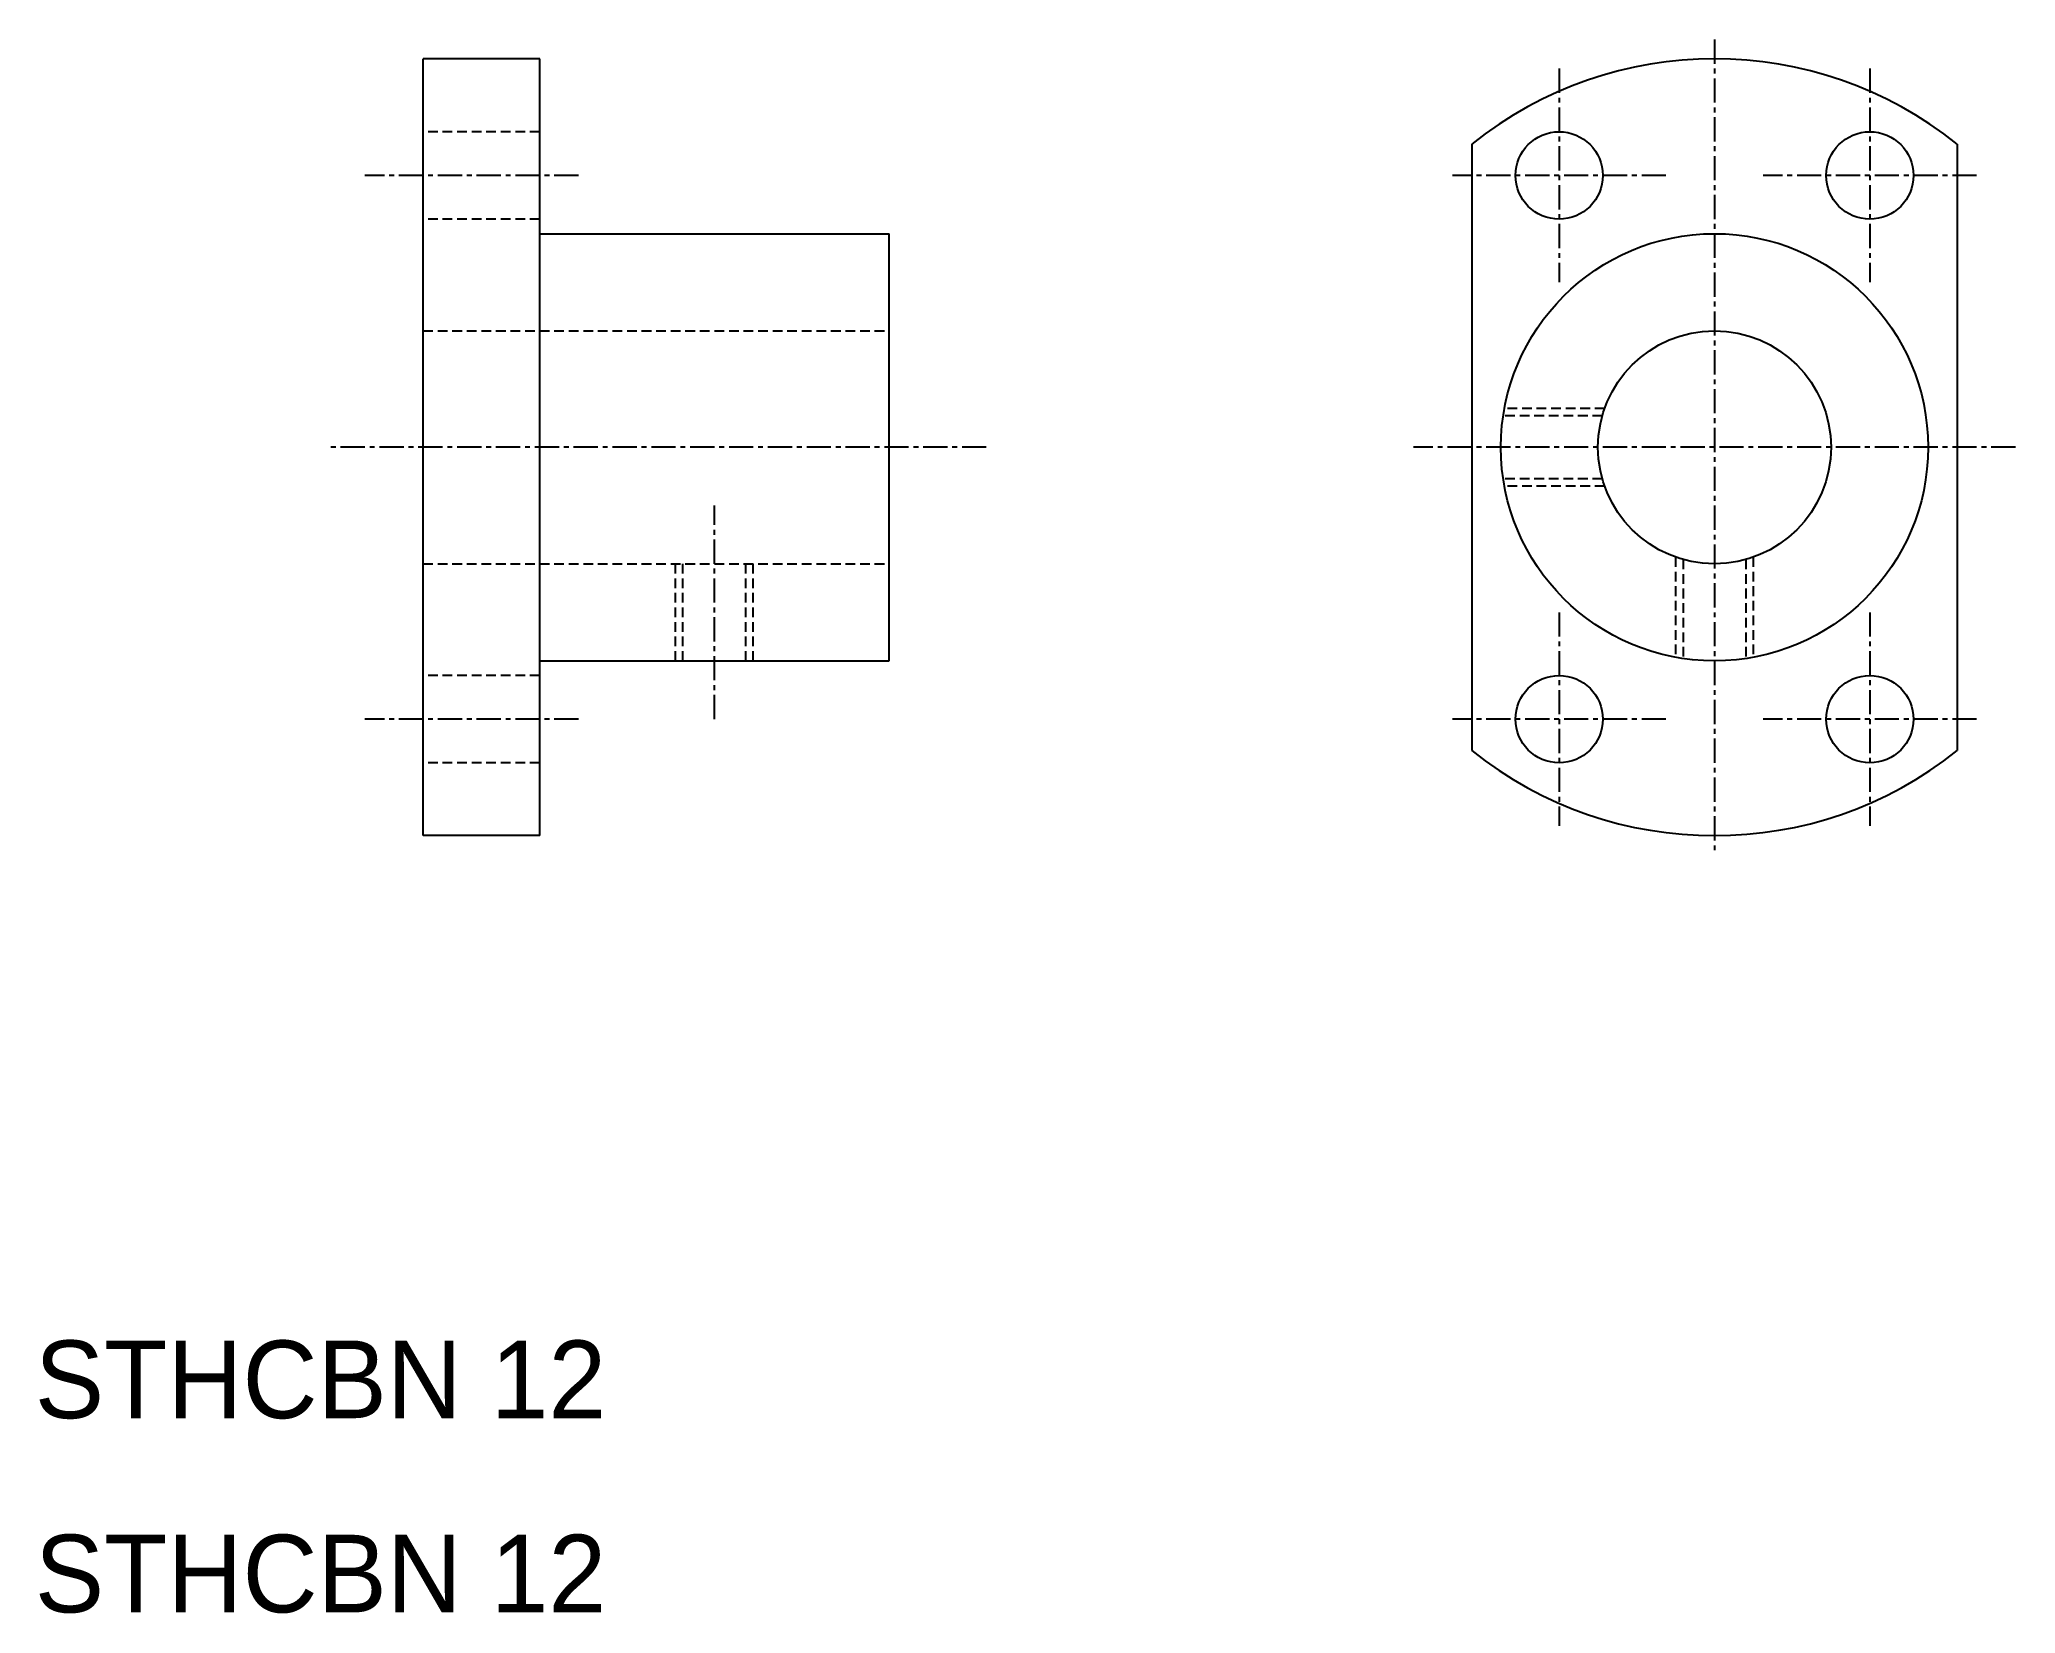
# Model space of a CAD drawing. Extents: x 10 to 112, y 10 to 91.
import ezdxf

# ---------------------------------------------------------------- set-up
doc = ezdxf.new("R2010")
doc.units = 0
doc.linetypes.add('CENTER', pattern=[2, 1.25, -0.25, 0.25, -0.25])
doc.linetypes.add('DASHED', pattern=[0.75, 0.5, -0.25])
doc.layers.get('0').update_dxf_attribs({"linetype": 'CONTINUOUS'})
doc.layers.add('CENTER', color=1, linetype='CENTER')

msp = doc.modelspace()

# ---------------------------------------------------------------- linework, layer by layer
at = {"color": 7, "linetype": 'CONTINUOUS'}
for p, q in [((30, 50), (30, 90)), ((36, 90), (30, 90)), ((36, 50), (36, 90)), ((84, 85.61), (84, 54.39)), ((109, 85.61), (109, 54.39)), ((36, 81), (54, 81)), ((54, 59), (54, 81)), ((36, 59), (54, 59)), ((36, 50), (30, 50))]:
    msp.add_line(p, q, dxfattribs=at)
at = {"color": 3, "linetype": 'DASHED'}
for p, q in [((36, 86.25), (30, 86.25)), ((36, 81.75), (30, 81.75)), ((30, 76), (54, 76)), ((90.72, 71.62), (85.62, 71.62)), ((90.84, 72), (85.68, 72)), ((90.72, 68.38), (85.62, 68.38)), ((90.84, 68), (85.68, 68)), ((94.5, 64.34), (94.5, 59.18)), ((94.88, 64.22), (94.88, 59.12)), ((98.12, 64.22), (98.12, 59.12)), ((98.5, 64.34), (98.5, 59.18)), ((30, 64), (54, 64)), ((43, 59), (43, 64)), ((43.38, 59), (43.38, 64)), ((46.62, 59), (46.62, 64)), ((47, 59), (47, 64)), ((36, 58.25), (30, 58.25)), ((36, 53.75), (30, 53.75))]:
    msp.add_line(p, q, dxfattribs=at)
at = {"color": 7, "linetype": 'CONTINUOUS'}
for centre, radius in [((88.5, 84), 2.25), ((104.5, 84), 2.25), ((96.5, 70), 11), ((96.5, 70), 6), ((88.5, 56), 2.25), ((104.5, 56), 2.25)]:
    msp.add_circle(centre, radius, dxfattribs=at)
for start, end in [(51.3178, 128.6822), (231.3178, 308.6822)]:
    msp.add_arc((96.5, 70), 20, start, end, dxfattribs=at)
at = {"layer": 'CENTER', "color": 1, "linetype": 'CENTER'}
for p, q in [((96.5, 91), (96.5, 49)), ((88.5, 89.5), (88.5, 78.5)), ((104.5, 89.5), (104.5, 78.5)), ((38, 84), (27, 84)), ((94, 84), (83, 84)), ((110, 84), (99, 84)), ((59, 70), (25, 70)), ((112, 70), (81, 70)), ((45, 56), (45, 67)), ((88.5, 61.5), (88.5, 50.5)), ((104.5, 61.5), (104.5, 50.5)), ((38, 56), (27, 56)), ((94, 56), (83, 56)), ((110, 56), (99, 56))]:
    msp.add_line(p, q, dxfattribs=at)

# ---------------------------------------------------------------- texts
at = {"color": 7, "linetype": 'CONTINUOUS'}
for p in [(10, 20), (10, 10)]:
    msp.add_text('STHCBN 12', height=4, dxfattribs=at).set_placement(p)

doc.saveas('drawing.dxf')
